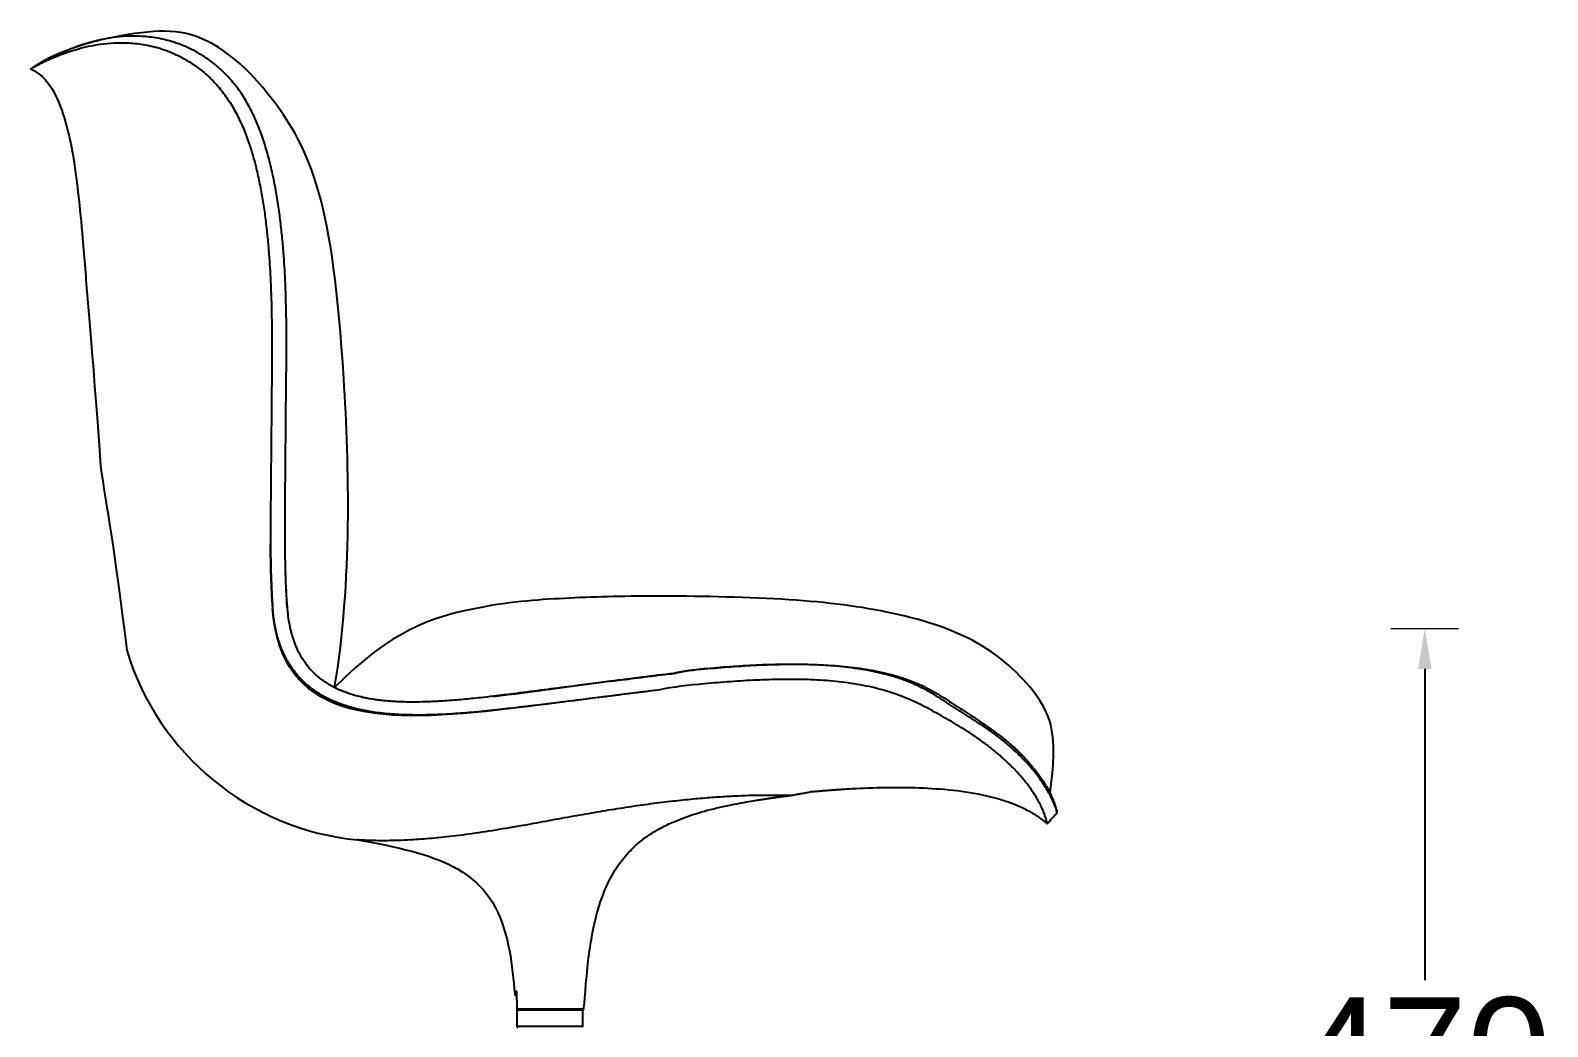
# Model space of a CAD drawing. Header units: millimetres. Extents: x 9689 to 29928, y 170 to 2690.
# Drawn here: x 29087 to 29928, y 2000 to 2552 of the extents above; entities that cross this region are included whole.
import ezdxf

# ---------------------------------------------------------------- set-up
doc = ezdxf.new("R2010")
doc.units = ezdxf.units.MM
doc.layers.add('_QUOTE', color=1, linetype='Continuous', lineweight=9)
doc.layers.add('Make2D$Visibile$Curve', color=7, linetype='Continuous', true_color=0x000000)
doc.styles.get("Standard").update_dxf_attribs({"font": 'arial.ttf'})
doc.dimstyles.new('1_1', dxfattribs={"dimscale": 15, "dimtxt": 4, "dimasz": 1.5, "dimexe": 1.25, "dimexo": 2, "dimtad": 1, "dimtih": 1, "dimtoh": 1, "dimdec": 0, "dimtxsty": 'Standard', "dimcen": 2.5, "dimclrd": 256, "dimclre": 256, "dimclrt": 256, "dimadec": 0, "dimazin": 0, "dimtfac": 1, "dimtdec": 0, "dimtmove": 0, "dimatfit": 3, "dimfxl": 1.25, "dimfxlon": 1, "dimlwe": 0, "dimarcsym": 0})

# ---------------------------------------------------------------- blocks, each defined once
blk = doc.blocks.new('*D38')
at = {"layer": '_QUOTE', "lineweight": 0, "transparency": 16777216}
for p, q in [((29841.19, 2220.66), (29878.69, 2220.66)), ((29841.19, 1750.66), (29878.69, 1750.66))]:
    blk.add_line(p, q, dxfattribs=at)
at = {"layer": '_QUOTE', "lineweight": -2, "transparency": 16777216}
for p, q in [((29859.94, 2198.16), (29859.94, 2025.67)), ((29859.94, 1773.16), (29859.94, 1945.65))]:
    blk.add_line(p, q, dxfattribs=at)
at = {"layer": '_QUOTE', "transparency": 16777216}
for points in [[(29856.19, 2198.16), (29863.69, 2198.16), (29859.94, 2220.66)], [(29856.19, 1773.16), (29863.69, 1773.16), (29859.94, 1750.66)]]:
    blk.add_solid(points, dxfattribs=at)
at = {"layer": 'Defpoints', "color": 0, "transparency": 16777216}
for p in [(29734.79, 2220.66), (29734.79, 1750.66), (29859.94, 1750.66)]:
    blk.add_point(p, dxfattribs=at)
at = {"layer": '_QUOTE', "transparency": 16777216, "insert": (29859.94, 1985.66), "char_height": 60, "attachment_point": 5}
blk.add_mtext('470', dxfattribs=at)

msp = doc.modelspace()

# ---------------------------------------------------------------- linework, layer by layer
at = {"color": 0, "lineweight": -2}
msp.add_arc((29282.68703, 2251.51172), 148.8453, 196.78713309, 264.4367242, dxfattribs=at)
for points, knots in [([(29255.46056, 2187.84241), (29265.37737, 2246.66844), (29261.78718, 2375.39744), (29248.96137, 2471.83528), (29212.74334, 2529.9038), (29180.60416, 2552.74468), (29142.35802, 2551.80656), (29104.16412, 2542.78019), (29088.32999, 2531.84754)], [0, 0, 0, 0, 1, 2, 3, 5, 6, 8, 8, 8, 8]), ([(29652.15838, 2129.33879), (29653.06345, 2135.81278), (29653.65421, 2141.5792), (29653.92883, 2146.63394), (29654.84384, 2163.47549), (29649.65495, 2181.35752), (29615.15707, 2215.41313), (29562.0508, 2231.27768), (29507.01037, 2237.63993), (29429.00277, 2239.08886), (29383.36693, 2237.60602), (29335.38248, 2234.3531), (29286.3116, 2219.68878), (29255.46021, 2187.84206)], [-0.300134801, -0.300134801, -0.300134801, -0.300134801, 0, 0, 0, 1, 2, 3, 4, 5, 6, 7, 8, 8, 8, 8])]:
    msp.add_open_spline(points, degree=3, knots=knots)
at = {"layer": 'Make2D$Visibile$Curve', "color": 0, "lineweight": -2}
for points, degree, knots in [([(29228.07472, 2268.93636), (29228.06524, 2301.97563), (29228.54689, 2347.3127), (29228.77658, 2367.68843), (29228.7996, 2374.22149), (29228.8001, 2374.36309), (29228.80057, 2374.5047), (29228.82187, 2381.19773), (29228.79148, 2387.75002), (29228.57005, 2400.85063), (29228.37897, 2407.40171), (29227.84275, 2418.95215), (29227.45093, 2425.50655), (29226.79727, 2433.52432), (29226.36071, 2438.23699), (29226.0352, 2441.34215), (29225.51603, 2446.01185), (29225.1307, 2449.11761), (29224.27004, 2455.31426), (29223.79479, 2458.40447), (29222.74128, 2464.5599), (29222.16279, 2467.62655), (29220.88664, 2473.7229), (29220.18877, 2476.75387), (29218.65382, 2482.7635), (29217.81648, 2485.74306), (29215.97951, 2491.62448), (29214.97942, 2494.52785), (29212.79118, 2500.22164), (29211.60251, 2503.0126), (29209.0139, 2508.43439), (29207.61436, 2511.06438), (29205.35305, 2514.84771), (29204.57273, 2516.08135), (29202.95939, 2518.48762), (29202.12671, 2519.66031), (29200.41411, 2521.93798), (29199.53338, 2523.04365), (29197.72916, 2525.18117), (29196.80521, 2526.21385), (29194.92127, 2528.20343), (29193.961, 2529.16018), (29192.01078, 2530.99499), (29191.02166, 2531.87356), (29189.02135, 2533.55294), (29188.01025, 2534.35278), (29185.97507, 2535.87606), (29184.9509, 2536.59913), (29181.86901, 2538.65602), (29179.8017, 2539.87652), (29175.69383, 2542.04382), (29173.65341, 2542.99017), (29170.50397, 2544.28259), (29168.51756, 2545.03786), (29165.67639, 2545.97416), (29163.26766, 2546.67057), (29161.66432, 2547.07523), (29159.29727, 2547.62937), (29157.74896, 2547.9356), (29154.72165, 2548.43757), (29153.24126, 2548.63367), (29150.34747, 2548.93304), (29148.93504, 2549.03617), (29144.79675, 2549.22772), (29142.17194, 2549.19922), (29137.17868, 2548.92637), (29134.80955, 2548.68182), (29130.31135, 2548.05012), (29128.1828, 2547.66286), (29124.15242, 2546.8014), (29122.25122, 2546.32717), (29118.66514, 2545.33472), (29116.98124, 2544.81677), (29113.82089, 2543.77036), (29112.34542, 2543.24196), (29109.59408, 2542.20176), (29108.31943, 2541.68974), (29105.96204, 2540.70283), (29104.87994, 2540.22779), (29102.90057, 2539.33058), (29102.00326, 2538.90843), (29100.79, 2538.32362), (29100.40771, 2538.13677), (29099.86643, 2537.86934), (29099.69152, 2537.7824), (29099.47937, 2537.67642), (29099.4373, 2537.65537), (29099.35379, 2537.61354), (29099.31234, 2537.59276), (29099.18913, 2537.53088), (29099.10824, 2537.49016), (29098.86961, 2537.36974), (29098.71587, 2537.29175), (29098.49298, 2537.17829), (29098.42022, 2537.14096), (29098.29054, 2537.0753), (29098.23412, 2537.04638), (29098.1789, 2537.0176), (29098.16508, 2537.01034), (29098.15132, 2537.00312), (29098.1376, 2536.99592)], 3, [-1087.086747325, -1087.086747325, -1087.086747325, -1087.086747325, -1045.564014202, -1025.959975758, -1025.959975758, -1025.959975758, -1025.533753691, -1025.533753691, -1005.81442341, -1005.81442341, -986.09509313, -986.09509313, -970.994596868, -966.375762849, -961.756928831, -957.138094812, -957.138094812, -947.900426774, -947.900426774, -938.662758737, -938.662758737, -929.4250907, -929.4250907, -920.187422662, -920.187422662, -910.949754625, -910.949754625, -901.712086587, -901.712086587, -892.47441855, -892.47441855, -883.236750512, -883.236750512, -878.617916494, -878.617916494, -873.999082475, -873.999082475, -869.380248456, -869.380248456, -864.761414438, -864.761414438, -860.142580419, -860.142580419, -855.5237464, -855.5237464, -850.904912381, -850.904912381, -846.286078363, -846.286078363, -837.048410325, -837.048410325, -827.810742288, -827.810742288, -822.594157354, -818.57307425, -814.551991146, -810.530908042, -810.530908042, -802.488741834, -802.488741834, -794.446575626, -794.446575626, -786.404409417, -786.404409417, -770.320077001, -770.320077001, -754.235744584, -754.235744584, -738.151412168, -738.151412168, -722.067079751, -722.067079751, -705.982747335, -705.982747335, -689.898414918, -689.898414918, -673.814082502, -673.814082502, -657.729750085, -657.729750085, -641.645417669, -641.645417669, -633.603251461, -633.603251461, -629.582168357, -629.582168357, -628.576897581, -628.576897581, -627.571626804, -627.571626804, -625.561085252, -625.561085252, -621.540002148, -621.540002148, -619.529460596, -619.529460596, -617.92232441, -617.92232441, -617.92232441, -617.524910858, -617.524910858, -617.524910858, -617.524910858]), ([(29091.0499, 2533.27532), (29091.06166, 2533.28149), (29091.07345, 2533.28768), (29091.08526, 2533.29388), (29091.12734, 2533.31562), (29091.17045, 2533.33726), (29091.39061, 2533.44884), (29091.57332, 2533.54089), (29092.13844, 2533.82409), (29092.53767, 2534.0221), (29093.80487, 2534.64212), (29094.74245, 2535.0902), (29096.81157, 2536.04366), (29097.94326, 2536.54892), (29100.40932, 2537.59966), (29101.74352, 2538.14524), (29104.62334, 2539.25409), (29106.16796, 2539.81768), (29109.4767, 2540.93351), (29111.23988, 2541.4861), (29114.99361, 2542.54352), (29116.98381, 2543.0485), (29121.20177, 2543.96335), (29123.42941, 2544.37346), (29128.13534, 2545.03679), (29130.61331, 2545.29024), (29135.83642, 2545.55828), (29138.58072, 2545.5728), (29142.90751, 2545.33369), (29144.3841, 2545.2101), (29147.40832, 2544.85889), (29148.95496, 2544.63114), (29152.11677, 2544.05259), (29153.73135, 2543.70212), (29156.20293, 2543.06796), (29157.85773, 2542.61254), (29160.42509, 2541.79887), (29163.14208, 2540.82247), (29165.09356, 2540.02428), (29168.15125, 2538.67641), (29170.12922, 2537.69688), (29174.09649, 2535.4769), (29176.08502, 2534.23571), (29179.04165, 2532.16182), (29180.0228, 2531.43539), (29181.96907, 2529.91085), (29182.93409, 2529.11221), (29184.84131, 2527.44305), (29185.7836, 2526.5727), (29187.63837, 2524.75908), (29188.55005, 2523.81711), (29190.33908, 2521.86295), (29191.21486, 2520.85141), (29192.92441, 2518.7617), (29193.75778, 2517.6842), (29195.3793, 2515.46821), (29196.16705, 2514.32952), (29197.69164, 2511.9963), (29198.42884, 2510.80212), (29200.56432, 2507.14514), (29201.88743, 2504.609), (29204.32911, 2499.38974), (29205.4502, 2496.70658), (29207.51349, 2491.23883), (29208.45682, 2488.45328), (29210.18987, 2482.81352), (29210.97955, 2479.95809), (29212.42785, 2474.20053), (29213.08673, 2471.29734), (29214.29266, 2465.45901), (29214.83976, 2462.52354), (29215.83773, 2456.63089), (29216.2887, 2453.67262), (29217.1068, 2447.74212), (29217.47403, 2444.76844), (29217.96963, 2440.30281), (29218.28241, 2437.31302), (29218.69611, 2432.86858), (29219.35838, 2424.78366), (29219.74624, 2418.26558), (29220.27939, 2406.71659), (29220.46667, 2400.17504), (29220.68079, 2387.08492), (29220.70726, 2380.53918), (29220.68251, 2373.71248), (29220.6814, 2373.43151), (29220.68019, 2373.15054), (29220.65171, 2366.50631), (29220.40767, 2321.06867), (29219.94096, 2300.58467), (29219.97012, 2267.5523)], 3, [-492.449734889, -492.449734889, -492.449734889, -492.449734889, -492.172422154, -492.172422154, -492.172422154, -491.200251074, -491.200251074, -487.209448719, -487.209448719, -479.227844011, -479.227844011, -463.264634594, -463.264634594, -447.301425176, -447.301425176, -431.338215759, -431.338215759, -415.375006342, -415.375006342, -399.411796925, -399.411796925, -383.448587507, -383.448587507, -367.48537809, -367.48537809, -351.522168673, -351.522168673, -335.558959256, -335.558959256, -327.577354547, -327.577354547, -319.595749839, -319.595749839, -311.61414513, -311.61414513, -307.623342776, -303.632540421, -299.641738067, -294.464436605, -294.464436605, -285.296332789, -285.296332789, -276.128228973, -276.128228973, -271.544177065, -271.544177065, -266.960125157, -266.960125157, -262.376073249, -262.376073249, -257.792021341, -257.792021341, -253.207969432, -253.207969432, -248.623917524, -248.623917524, -244.039865616, -244.039865616, -239.455813708, -239.455813708, -230.287709892, -230.287709892, -221.119606076, -221.119606076, -211.95150226, -211.95150226, -202.783398443, -202.783398443, -193.615294627, -193.615294627, -184.447190811, -184.447190811, -175.279086995, -175.279086995, -166.110983179, -166.110983179, -161.526931271, -156.942879363, -152.358827454, -137.372045418, -137.372045418, -117.801211473, -117.801211473, -98.230377529, -98.230377529, -97.39029736, -97.39029736, -97.39029736, -77.452531284, -35.950743629, -35.950743629, -35.950743629, -35.950743629]), ([(29098.13748, 2536.99598), (29097.79305, 2536.81518), (29097.44862, 2536.63437), (29097.10052, 2536.45163), (29096.75241, 2536.26889), (29096.40431, 2536.08615), (29096.0562, 2535.90341), (29095.70809, 2535.72067), (29095.35999, 2535.53793), (29095.01187, 2535.35519), (29094.66376, 2535.17245), (29094.31564, 2534.9897), (29093.96753, 2534.80696), (29093.6194, 2534.62421), (29093.27127, 2534.44146), (29092.92313, 2534.2587), (29092.57499, 2534.07594), (29092.22682, 2533.89317), (29091.87864, 2533.71039), (29091.53039, 2533.52758), (29091.18214, 2533.34476), (29091.13351, 2533.31923), (29091.08488, 2533.2937)], 2, [0, 0, 0, 1, 1, 2, 2, 3, 3, 4, 4, 5, 5, 6, 6, 7, 7, 8, 8, 9, 9, 10, 10, 10.139523793, 10.139523793, 10.139523793]), ([(29092.15217, 2533.8512), (29092.15217, 2533.8512), (29092.02758, 2533.78609), (29091.88302, 2533.71056), (29091.80089, 2533.66765), (29091.62526, 2533.57589), (29091.52317, 2533.52255), (29091.36214, 2533.43842), (29091.29866, 2533.40526), (29091.20485, 2533.35625), (29091.17337, 2533.3398), (29091.12794, 2533.31607), (29091.11403, 2533.3088), (29091.10011, 2533.30153)], 3, [10.460743206, 10.460743206, 10.460743206, 10.460743206, 10.850383819, 10.850383819, 11.227694444, 11.227694444, 11.690561655, 11.690561655, 11.979420822, 11.979420822, 12.124965041, 12.124965041, 12.189162146, 12.189162146, 12.189162146, 12.189162146]), ([(29086.76673, 2531.02692), (29086.76676, 2531.02694), (29086.94885, 2531.12252), (29087.42956, 2531.37487), (29087.66251, 2531.49715)], 3, [-559.907812593, -559.907812593, -559.907812593, -559.907812593, -541.073818801, -529.03515374, -529.03515374, -529.03515374, -529.03515374]), ([(29086.76673, 2531.02692), (29091.92274, 2528.82789), (29095.71761, 2524.77736), (29101.65286, 2515.23479), (29103.81822, 2509.49243), (29105.50948, 2504.03401), (29108.92954, 2492.99599), (29110.68155, 2482.24669), (29112.15421, 2470.8244), (29112.39364, 2468.9673), (29112.62373, 2467.10973), (29112.96764, 2464.22924), (29113.10788, 2463.03383), (29113.26369, 2461.66559), (29114.19264, 2453.5081), (29114.98233, 2445.2818), (29115.70023, 2437.10057), (29116.68805, 2425.84349), (29117.54807, 2414.57149), (29118.46807, 2403.3017), (29120.30763, 2380.76747), (29122.38763, 2358.25333), (29125.62909, 2310.91018), (29128.86451, 2288.56659), (29133.26693, 2266.2811), (29140.18486, 2208.5227)], 3, [0.000000526, 0.000000526, 0.000000526, 0.000000526, 16.719560123, 16.719560123, 34.245125235, 34.245125235, 34.245125235, 68.20882606, 68.20882606, 68.20882606, 74.158667351, 74.158667351, 77.434699963, 77.434699963, 77.434699963, 102.121695184, 102.121695184, 102.121695184, 136.034080843, 136.034080843, 136.034080843, 203.872116281, 203.872116281, 203.872116281, 271.782275798, 271.782275798, 271.782275798, 271.782275798]), ([(29087.66251, 2531.49715), (29087.79406, 2531.56621), (29087.94011, 2531.64288), (29088.36134, 2531.86399), (29088.66022, 2532.02089), (29088.99747, 2532.19792)], 3, [-529.03515374, -529.03515374, -529.03515374, -529.03515374, -522.237067099, -522.237067099, -511.202624635, -511.202624635, -511.202624635, -511.202624635]), ([(29345.34225, 2175.47697), (29342.22711, 2175.13349), (29339.42635, 2174.84411), (29334.26189, 2174.33978), (29331.89717, 2174.12719), (29327.73949, 2173.77628), (29325.89465, 2173.63428), (29323.11691, 2173.43381), (29321.91809, 2173.3524), (29318.54441, 2173.13906), (29316.36657, 2173.01977), (29314.19063, 2172.92229), (29309.90868, 2172.73047), (29305.59688, 2172.62162), (29300.20362, 2172.63224), (29298.91292, 2172.64234), (29295.31207, 2172.71209), (29293.17601, 2172.78572), (29284.20869, 2173.25568), (29277.24337, 2174.01469), (29270.53272, 2175.43255), (29268.93316, 2175.77052), (29267.34037, 2176.14718), (29263.88132, 2177.06608), (29262.01825, 2177.62665), (29260.17976, 2178.25689), (29259.15506, 2178.60816), (29258.13805, 2178.98105), (29255.52517, 2180.00765), (29253.94455, 2180.69632), (29251.57215, 2181.84776), (29250.75971, 2182.2641), (29248.3699, 2183.55861), (29246.82524, 2184.48811), (29243.09854, 2186.98861), (29240.98953, 2188.64036), (29237.86119, 2191.51703), (29236.7619, 2192.62498), (29234.94449, 2194.63479), (29234.20368, 2195.51222), (29233.49261, 2196.41482), (29233.45694, 2196.4601), (29233.42135, 2196.50543), (29232.84834, 2197.23789), (29232.32872, 2197.93851), (29231.06859, 2199.73131), (29230.35256, 2200.83836), (29229.67851, 2201.97226), (29229.39536, 2202.44857), (29229.1201, 2202.92886), (29228.41656, 2204.20241), (29228.0021, 2205.00028), (29227.41605, 2206.20076), (29227.22984, 2206.5942), (29226.69863, 2207.752), (29226.36727, 2208.52025), (29225.75251, 2210.03698), (29225.46828, 2210.78319), (29225.04809, 2211.95725), (29224.9018, 2212.38115), (29224.33264, 2214.09146), (29223.94837, 2215.38946), (29223.60347, 2216.69887), (29223.23542, 2218.09618), (29222.91231, 2219.50465), (29222.40257, 2222.05983), (29222.20188, 2223.20175), (29221.84021, 2225.54356), (29221.68191, 2226.73799), (29221.40592, 2229.18131), (29221.29022, 2230.42847), (29221.19689, 2231.6775)], 3, [0.000001128, 0.000001128, 0.000001128, 0.000001128, 5.62402036, 5.62402036, 11.688364419, 11.688364419, 17.932864452, 17.932864452, 22.671168761, 22.671168761, 31.263889078, 31.263889078, 31.263889078, 46.669320905, 46.669320905, 50.67127443, 50.67127443, 56.481789348, 56.481789348, 75.1315507, 75.1315507, 75.1315507, 80.038553805, 80.038553805, 85.871615132, 85.871615132, 85.871615132, 89.123545825, 89.123545825, 94.302112649, 94.302112649, 97.044678408, 97.044678408, 102.466231236, 102.466231236, 110.53157491, 110.53157491, 115.216146516, 115.216146516, 118.658997682, 118.658997682, 118.658997682, 118.831926776, 118.831926776, 121.449101355, 121.449101355, 125.406925209, 125.406925209, 125.406925209, 127.068758421, 127.068758421, 129.774427456, 129.774427456, 131.083432068, 131.083432068, 133.604235941, 133.604235941, 136.010926242, 136.010926242, 137.362829677, 137.362829677, 141.445620707, 141.445620707, 141.445620707, 145.798836054, 145.798836054, 149.299467778, 149.299467778, 152.927504565, 152.927504565, 156.688142877, 156.688142877, 156.688142877, 156.688142877]), ([(29345.35441, 2175.46574), (29339.84334, 2174.85695), (29334.26645, 2174.30112), (29322.74604, 2173.35445), (29316.69704, 2172.97114), (29310.68928, 2172.76985), (29308.92413, 2172.71071), (29307.15613, 2172.66713), (29304.07523, 2172.62245), (29302.76091, 2172.6133), (29299.97963, 2172.61717), (29298.51103, 2172.63289), (29292.81797, 2172.75336), (29288.56135, 2172.97078), (29276.21633, 2174.12235), (29267.90658, 2175.56643), (29260.14787, 2178.2199), (29259.55437, 2178.42288), (29258.96339, 2178.63316), (29258.37524, 2178.85103), (29256.33112, 2179.60822), (29254.32377, 2180.45625), (29249.91823, 2182.59433), (29247.56019, 2183.9352), (29243.08089, 2186.94644), (29240.97596, 2188.59965), (29237.01021, 2192.26015), (29235.1745, 2194.24979), (29233.50048, 2196.38653), (29232.90229, 2197.15006), (29232.32647, 2197.93016), (29231.77291, 2198.72632), (29231.26753, 2199.4532), (29230.7809, 2200.193), (29229.88226, 2201.63738), (29229.46762, 2202.3397), (29228.74692, 2203.62661), (29228.43562, 2204.20728), (29227.93126, 2205.19037), (29227.73272, 2205.58928), (29227.2429, 2206.60399), (29226.95846, 2207.22207), (29226.1017, 2209.17574), (29225.57317, 2210.51904), (29224.4725, 2213.64335), (29223.93748, 2215.42208), (29223.47614, 2217.2216), (29223.16142, 2218.44919), (29222.88123, 2219.68449), (29222.55552, 2221.31017), (29222.48153, 2221.69509), (29222.27099, 2222.83697), (29222.14299, 2223.59406), (29221.84068, 2225.5459), (29221.68229, 2226.73867), (29221.40597, 2229.18156), (29221.29027, 2230.42794), (29221.19695, 2231.67684)], 3, [0.000000484, 0.000000484, 0.000000484, 0.000000484, 16.687228696, 16.687228696, 34.782373435, 34.782373435, 34.782373435, 40.118353104, 40.118353104, 44.086866046, 44.086866046, 48.517621615, 48.517621615, 61.278728584, 61.278728584, 85.955147605, 85.955147605, 85.955147605, 87.837223142, 87.837223142, 87.837223142, 94.379924709, 94.379924709, 102.544726411, 102.544726411, 110.603276045, 110.603276045, 118.735199942, 118.735199942, 118.735199942, 121.645550636, 121.645550636, 121.645550636, 124.305671383, 124.305671383, 126.754760658, 126.754760658, 128.73267884, 128.73267884, 130.070279409, 130.070279409, 132.114398983, 132.114398983, 136.473242914, 136.473242914, 142.063566358, 142.063566358, 142.063566358, 145.875737048, 145.875737048, 147.055759752, 147.055759752, 149.371508417, 149.371508417, 153.003202607, 153.003202607, 156.76599911, 156.76599911, 156.76599911, 156.76599911]), ([(29343.60606, 2183.06858), (29340.95848, 2182.75024), (29338.58479, 2182.47808), (29334.68227, 2182.04805), (29333.06913, 2181.87805), (29328.38595, 2181.40085), (29325.11249, 2181.09669), (29319.94833, 2180.67941), (29318.27898, 2180.55791), (29313.55465, 2180.23937), (29310.25349, 2180.06314), (29305.02578, 2179.88231), (29303.08303, 2179.83671), (29299.30222, 2179.79786), (29297.45696, 2179.80206), (29293.70724, 2179.8662), (29291.79516, 2179.92833), (29289.8892, 2180.02529), (29285.98646, 2180.22384), (29282.05502, 2180.57117), (29276.04685, 2181.43241), (29273.91217, 2181.80448), (29269.54623, 2182.7338), (29267.30879, 2183.30356), (29265.10787, 2183.98077), (29262.64538, 2184.73847), (29260.22286, 2185.63247), (29256.0732, 2187.49619), (29254.31983, 2188.39706), (29250.78294, 2190.49259), (29249.0221, 2191.69818), (29246.71715, 2193.53457), (29246.09795, 2194.05628), (29244.94899, 2195.08076), (29244.4171, 2195.5797), (29243.37299, 2196.6106), (29242.86171, 2197.14223), (29242.36419, 2197.68724), (29241.87091, 2198.2276), (29241.39192, 2198.78022), (29240.76707, 2199.53961), (29240.60882, 2199.73543), (29240.45231, 2199.93262), (29238.36022, 2202.56844), (29236.60873, 2205.40997), (29233.83688, 2211.1673), (29232.78153, 2214.01248), (29231.94218, 2216.92515), (29231.70994, 2217.73105), (29231.49433, 2218.54173), (29230.94969, 2220.76025), (29230.65139, 2222.1761), (29230.08297, 2225.32629), (29229.83209, 2227.06592), (29229.50417, 2229.95329), (29229.3969, 2231.09928), (29229.31013, 2232.24631)], 3, [0.000000973, 0.000000973, 0.000000973, 0.000000973, 4.455570025, 4.455570025, 8.286136898, 8.286136898, 17.075513639, 17.075513639, 22.173386829, 22.173386829, 33.778257561, 33.778257561, 40.622415116, 40.622415116, 47.127303056, 47.127303056, 53.873379389, 53.873379389, 53.873379389, 65.620997466, 65.620997466, 72.116461394, 72.116461394, 79.040012712, 79.040012712, 79.040012712, 86.772540395, 86.772540395, 92.683630478, 92.683630478, 99.096780447, 99.096780447, 101.529143855, 101.529143855, 103.72124333, 103.72124333, 105.938697041, 105.938697041, 105.938697041, 108.135913977, 108.135913977, 108.892155588, 108.892155588, 108.892155588, 118.986155408, 118.986155408, 128.118612864, 128.118612864, 128.118612864, 130.644811891, 130.644811891, 134.999289112, 134.999289112, 140.282182582, 140.282182582, 143.742181771, 143.742181771, 143.742181771, 143.742181771]), ([(29443.53033, 2195.70041), (29449.21381, 2197.10941), (29454.89656, 2197.69047), (29465.45215, 2198.66511), (29470.32376, 2199.0725), (29480.0579, 2199.77911), (29484.91905, 2200.07809), (29494.61689, 2200.53792), (29499.45363, 2200.69898), (29509.09058, 2200.84975), (29513.88832, 2200.83918), (29523.42179, 2200.60525), (29528.15793, 2200.38171), (29537.52788, 2199.67243), (29542.16359, 2199.18711), (29549.00125, 2198.21677), (29551.25907, 2197.8531), (29555.73056, 2197.03558), (29557.94149, 2196.5823), (29562.3032, 2195.57675), (29564.4545, 2195.02422), (29567.62393, 2194.11346), (29568.6723, 2193.79572), (29570.74509, 2193.13234), (29571.77272, 2192.78562), (29574.81698, 2191.7015), (29576.80246, 2190.92041), (29580.66813, 2189.24501), (29582.54871, 2188.34985), (29586.19753, 2186.46084), (29587.96691, 2185.46763), (29591.39664, 2183.41058), (29593.05715, 2182.34878), (29595.49352, 2180.75494), (29596.29515, 2180.22343), (29597.48901, 2179.43198), (29597.88455, 2179.16998), (29598.67529, 2178.64902), (29599.06865, 2178.39111), (29599.85612, 2177.88123), (29600.24897, 2177.62956), (29601.03717, 2177.13706), (29601.42976, 2176.89409), (29602.60108, 2176.15992), (29603.37114, 2175.67172), (29607.17634, 2173.23158), (29610.06655, 2171.293), (29615.56721, 2167.52346), (29618.17947, 2165.69252), (29621.27, 2163.47945), (29621.87947, 2163.03996), (29623.08061, 2162.16908), (29623.66942, 2161.73363), (29625.40289, 2160.42518), (29626.51182, 2159.55319), (29629.70821, 2156.94429), (29631.66449, 2155.21818), (29635.25967, 2151.83476), (29636.8989, 2150.17415), (29639.89964, 2146.95765), (29641.26088, 2145.39861), (29643.73683, 2142.39574), (29644.85133, 2140.95157), (29647.87012, 2136.80539), (29649.45226, 2134.29248), (29651.97743, 2129.80769), (29652.92048, 2127.83524), (29654.35855, 2124.44582), (29654.85317, 2123.02945), (29655.55408, 2120.76374), (29655.76026, 2119.91533), (29655.94816, 2119.07258), (29655.98958, 2118.86295), (29656.02958, 2118.65453), (29656.03903, 2118.60264), (29656.04823, 2118.55091), (29656.05047, 2118.53799), (29656.05267, 2118.52511), (29656.05321, 2118.52189), (29656.05374, 2118.51867), (29656.05387, 2118.51786), (29656.05396, 2118.51732)], 3, [-427.48946557, -427.48946557, -427.48946557, -427.48946557, -410.416609163, -410.416609163, -395.758873122, -395.758873122, -381.10113708, -381.10113708, -366.443401039, -366.443401039, -351.785664997, -351.785664997, -337.127928956, -337.127928956, -322.470192914, -322.470192914, -315.141324893, -315.141324893, -307.812456873, -307.812456873, -300.483588852, -300.483588852, -296.819154841, -296.819154841, -293.154720831, -293.154720831, -285.82585281, -285.82585281, -278.496984789, -278.496984789, -271.168116769, -271.168116769, -263.839248748, -263.839248748, -260.174814738, -260.174814738, -258.342597732, -258.342597732, -256.510380727, -256.510380727, -254.678163722, -254.678163722, -252.845946717, -252.845946717, -249.181512706, -249.181512706, -234.523776665, -234.523776665, -219.866040623, -219.866040623, -216.201606613, -216.201606613, -212.537172602, -212.537172602, -205.208304582, -205.208304582, -190.55056854, -190.55056854, -175.892832499, -175.892832499, -161.235096457, -161.235096457, -146.577360416, -146.577360416, -117.261888332, -117.261888332, -87.946416249, -87.946416249, -58.630944166, -58.630944166, -29.315472083, -29.315472083, -14.657736042, -14.657736042, -7.328868021, -7.328868021, -3.66443401, -3.66443401, -1.832217005, -1.832217005, -0.916108503, -0.916108503, -0.916108503, -0.916108503]), ([(29656.05408, 2118.51651), (29656.05412, 2118.51654), (29656.03743, 2118.58954), (29655.96225, 2118.88486), (29655.90445, 2119.10732), (29655.65081, 2119.99898), (29655.37833, 2120.89415), (29654.50058, 2123.2632), (29653.89494, 2124.73637), (29652.20019, 2128.22763), (29651.11104, 2130.2459), (29648.28243, 2134.7912), (29646.54313, 2137.3192), (29642.22713, 2142.83355), (29639.64928, 2145.81903), (29634.99344, 2150.56661), (29633.3102, 2152.19341), (29629.65177, 2155.51089), (29627.67542, 2157.20258), (29624.47379, 2159.76596), (29623.36721, 2160.62421), (29621.07055, 2162.34723), (29619.88071, 2163.20878), (29617.42128, 2164.94004), (29616.1525, 2165.81193), (29613.53683, 2167.56254), (29612.18954, 2168.44178), (29610.45672, 2169.54392), (29610.10665, 2169.76423), (29609.4057, 2170.2076), (29609.05205, 2170.43188), (29607.99051, 2171.10665), (29607.2748, 2171.56368), (29605.1096, 2172.94923), (29603.63834, 2173.89611), (29601.38571, 2175.33857), (29600.62566, 2175.82341), (29599.47522, 2176.55235), (29599.0889, 2176.79618), (29598.31248, 2177.28463), (29597.92219, 2177.52796), (29596.74569, 2178.26584), (29595.96281, 2178.77406), (29594.7784, 2179.54601), (29594.38143, 2179.8056), (29593.58661, 2180.32473), (29593.18592, 2180.58606), (29591.17678, 2181.89086), (29589.53257, 2182.93605), (29586.99611, 2184.46675), (29586.13798, 2184.97035), (29584.39704, 2185.95767), (29583.51207, 2186.4425), (29580.82106, 2187.86147), (29578.97541, 2188.76248), (29575.17992, 2190.45716), (29573.23286, 2191.24996), (29569.24695, 2192.72368), (29567.20804, 2193.40483), (29563.05553, 2194.65118), (29560.93986, 2195.21963), (29556.64823, 2196.25503), (29554.47086, 2196.72257), (29550.06486, 2197.567), (29547.83846, 2197.94366), (29541.08951, 2198.9511), (29536.51178, 2199.45782), (29527.24429, 2200.20482), (29522.55809, 2200.44494), (29513.11513, 2200.70775), (29508.35944, 2200.73065), (29498.80607, 2200.60143), (29494.00507, 2200.44927), (29484.38144, 2200.00552), (29479.55785, 2199.71361), (29469.89184, 2199.01895), (29465.05323, 2198.61674), (29454.65328, 2197.66002), (29449.09258, 2197.09314), (29443.53033, 2195.70041)], 3, [-466.399057412, -466.399057412, -466.399057412, -466.399057412, -451.824086868, -451.824086868, -437.249116324, -437.249116324, -408.099175236, -408.099175236, -378.949234147, -378.949234147, -349.799293059, -349.799293059, -320.649351971, -320.649351971, -291.499410883, -291.499410883, -276.924440339, -276.924440339, -262.349469794, -262.349469794, -255.061984522, -255.061984522, -247.77449925, -247.77449925, -240.487013978, -240.487013978, -233.199528706, -233.199528706, -231.377657388, -231.377657388, -229.55578607, -229.55578607, -225.912043434, -225.912043434, -218.624558162, -218.624558162, -214.980815526, -214.980815526, -213.158944208, -213.158944208, -211.33707289, -211.33707289, -207.693330254, -207.693330254, -205.871458936, -205.871458936, -204.049587618, -204.049587618, -196.762102346, -196.762102346, -193.11835971, -193.11835971, -189.474617074, -189.474617074, -182.187131802, -182.187131802, -174.89964653, -174.89964653, -167.612161258, -167.612161258, -160.324675985, -160.324675985, -153.037190713, -153.037190713, -145.749705441, -145.749705441, -131.174734897, -131.174734897, -116.599764353, -116.599764353, -102.024793809, -102.024793809, -87.449823265, -87.449823265, -72.874852721, -72.874852721, -58.299882177, -58.299882177, -41.579048794, -41.579048794, -41.579048794, -41.579048794]), ([(29343.60568, 2183.06763), (29340.91562, 2182.74415), (29338.48835, 2182.46594), (29334.55744, 2182.03374), (29332.94402, 2181.86385), (29328.22292, 2181.38416), (29324.94864, 2181.08104), (29319.80384, 2180.66742), (29318.13258, 2180.54624), (29313.44053, 2180.23218), (29310.19677, 2180.06005), (29304.94723, 2179.87848), (29302.92563, 2179.83193), (29299.0501, 2179.79629), (29297.1885, 2179.80291), (29293.39905, 2179.87356), (29291.46338, 2179.94007), (29289.53428, 2180.04266), (29285.62869, 2180.25034), (29281.69483, 2180.60877), (29275.67282, 2181.49315), (29273.52624, 2181.87613), (29269.28361, 2182.80013), (29267.17962, 2183.34238), (29265.10784, 2183.97991), (29264.27408, 2184.23648), (29263.44505, 2184.50863), (29261.01307, 2185.36167), (29259.42658, 2185.9894), (29257.10905, 2187.03035), (29256.35466, 2187.38957), (29255.55938, 2187.79163), (29255.50977, 2187.8168), (29255.46021, 2187.84206)], 3, [0, 0, 0, 0, 4.862715599, 4.862715599, 8.836802048, 8.836802048, 17.727093667, 17.727093667, 22.826658249, 22.826658249, 34.047028405, 34.047028405, 41.052307653, 41.052307653, 47.508574045, 47.508574045, 54.228504871, 54.228504871, 54.228504871, 65.985458782, 65.985458782, 72.52167238, 72.52167238, 79.039593741, 79.039593741, 79.039593741, 81.654298263, 81.654298263, 86.764734131, 86.764734131, 89.268853476, 89.268853476, 89.435579341, 89.435579341, 89.435579341, 89.435579341]), ([(29443.53033, 2195.70041), (29431.78048, 2194.34877), (29420.00592, 2192.87515), (29401.27739, 2190.46277), (29393.43594, 2189.43511), (29374.75675, 2186.99066), (29364.63015, 2185.66982), (29354.39081, 2184.39142), (29351.18428, 2183.99108), (29347.58966, 2183.54757), (29343.60603, 2183.06859)], 3, [15.286392943, 15.286392943, 15.286392943, 15.286392943, 53.935557038, 53.935557038, 77.1386997, 77.1386997, 103.985722178, 103.985722178, 103.985722178, 114.857705952, 114.857705952, 114.857705952, 114.857705952]), ([(29409.03588, 2191.40642), (29418.78809, 2192.68401), (29428.54495, 2193.93215), (29440.04574, 2195.29617), (29441.78802, 2195.49994), (29443.53033, 2195.70039)], 3, [-469.04755333, -469.04755333, -469.04755333, -469.04755333, -439.732081247, -439.732081247, -434.498462721, -434.498462721, -434.498462721, -434.498462721]), ([(29650.59601, 2112.30004), (29650.59592, 2112.30055), (29650.59579, 2112.30132), (29650.59528, 2112.30439), (29650.59475, 2112.30747), (29650.59263, 2112.31978), (29650.59049, 2112.33211), (29650.58166, 2112.38157), (29650.57263, 2112.43117), (29650.53444, 2112.63051), (29650.49498, 2112.83103), (29650.31679, 2113.63777), (29650.12244, 2114.45118), (29649.46507, 2116.6252), (29649.00195, 2117.98554), (29647.65213, 2121.23186), (29646.76448, 2123.11823), (29644.37923, 2127.39111), (29642.87994, 2129.77986), (29640.01574, 2133.71965), (29638.95763, 2135.09314), (29636.60727, 2137.95298), (29635.31506, 2139.44013), (29632.47018, 2142.51817), (29630.91863, 2144.10918), (29627.52461, 2147.37988), (29625.68403, 2149.05867), (29622.68327, 2151.62357), (29621.64368, 2152.48558), (29620.02169, 2153.78715), (29619.47115, 2154.22196), (29618.34777, 2155.09478), (29617.77621, 2155.53163), (29614.86396, 2157.72236), (29612.37833, 2159.50854), (29607.08357, 2163.1159), (29604.27465, 2164.93949), (29600.55854, 2167.21048), (29599.80378, 2167.66499), (29598.65903, 2168.34381), (29598.27377, 2168.57052), (29597.50013, 2169.02219), (29597.10951, 2169.24846), (29596.32594, 2169.69873), (29595.93056, 2169.92403), (29595.13597, 2170.3735), (29594.73527, 2170.59707), (29593.5327, 2171.27667), (29592.72477, 2171.73732), (29590.28161, 2173.12994), (29588.62343, 2174.07086), (29585.23068, 2175.93743), (29583.49371, 2176.8637), (29579.9349, 2178.66252), (29578.10872, 2179.53524), (29574.36928, 2181.20715), (29572.45184, 2182.00202), (29569.51904, 2183.14577), (29568.53075, 2183.51767), (29566.53527, 2184.23858), (29565.52645, 2184.58808), (29562.47326, 2185.59983), (29560.39903, 2186.22649), (29556.18116, 2187.37757), (29554.03702, 2187.90237), (29549.69379, 2188.85095), (29547.49175, 2189.27576), (29540.82174, 2190.41097), (29536.28154, 2190.98275), (29527.0882, 2191.82539), (29522.43522, 2192.0973), (29513.0555, 2192.40623), (29508.33158, 2192.44319), (29498.83681, 2192.33405), (29494.06985, 2192.18675), (29484.50824, 2191.74907), (29479.71272, 2191.45837), (29470.11327, 2190.76761), (29465.30565, 2190.36732), (29451.98617, 2189.1443), (29443.46799, 2188.23577), (29434.94827, 2186.44051)], 3, [0.916108503, 0.916108503, 0.916108503, 0.916108503, 1.832217005, 1.832217005, 3.66443401, 3.66443401, 7.328868021, 7.328868021, 14.657736042, 14.657736042, 29.315472083, 29.315472083, 58.630944166, 58.630944166, 87.946416249, 87.946416249, 117.261888332, 117.261888332, 146.577360416, 146.577360416, 161.235096457, 161.235096457, 175.892832499, 175.892832499, 190.55056854, 190.55056854, 205.208304582, 205.208304582, 212.537172602, 212.537172602, 216.201606613, 216.201606613, 219.866040623, 219.866040623, 234.523776665, 234.523776665, 249.181512706, 249.181512706, 252.845946717, 252.845946717, 254.678163722, 254.678163722, 256.510380727, 256.510380727, 258.342597732, 258.342597732, 260.174814738, 260.174814738, 263.839248748, 263.839248748, 271.168116769, 271.168116769, 278.496984789, 278.496984789, 285.82585281, 285.82585281, 293.154720831, 293.154720831, 296.819154841, 296.819154841, 300.483588852, 300.483588852, 307.812456873, 307.812456873, 315.141324893, 315.141324893, 322.470192914, 322.470192914, 337.127928956, 337.127928956, 351.785664997, 351.785664997, 366.443401039, 366.443401039, 381.10113708, 381.10113708, 395.758873122, 395.758873122, 410.416609163, 410.416609163, 436.340372017, 436.340372017, 436.340372017, 436.340372017]), ([(29434.10469, 2186.34017), (29432.0865, 2186.09984), (29429.97855, 2185.84634), (29418.86164, 2184.49586), (29410.33234, 2183.42077), (29392.66742, 2181.18675), (29383.13846, 2179.97454), (29364.20043, 2177.64133), (29354.78344, 2176.51795), (29345.34226, 2175.47698)], 3, [17.723647464, 17.723647464, 17.723647464, 17.723647464, 23.767698733, 23.767698733, 48.297485124, 48.297485124, 76.978485263, 76.978485263, 105.221761573, 105.221761573, 105.221761573, 105.221761573]), ([(29427.64325, 2185.56221), (29426.79654, 2185.45932), (29425.9403, 2185.35488), (29422.23426, 2184.90121), (29419.39442, 2184.5498), (29412.32436, 2183.66845), (29407.53861, 2183.06553), (29397.42278, 2181.78497), (29392.64839, 2181.17876), (29382.52565, 2179.9015), (29377.77052, 2179.30692), (29368.20362, 2178.12647), (29363.47614, 2177.55606), (29358.79928, 2177.00337), (29358.17208, 2176.92952), (29353.61381, 2176.39487), (29349.5505, 2175.92926), (29345.35441, 2175.46574)], 3, [26.038913546, 26.038913546, 26.038913546, 26.038913546, 28.553140329, 28.553140329, 36.801345009, 36.801345009, 49.0900647, 49.0900647, 60.074870723, 60.074870723, 72.37758092, 72.37758092, 88.351264487, 88.351264487, 90.82509825, 90.82509825, 106.329100091, 106.329100091, 106.329100091, 106.329100091]), ([(29508.26155, 2128.05718), (29508.26155, 2128.05718), (29508.26155, 2128.05718), (29512.52743, 2128.73022), (29519.00452, 2129.97068)], 2, [11.636167336, 11.636167336, 11.636167336, 12, 12, 13, 13, 13]), ([(29519.00452, 2129.97068), (29519.64754, 2130.12333), (29520.29057, 2130.18205), (29520.9336, 2130.24077), (29521.57676, 2130.29778), (29522.21992, 2130.35479), (29522.86308, 2130.4118), (29523.50637, 2130.46704), (29524.14965, 2130.52228), (29524.79293, 2130.57751), (29525.43633, 2130.63091), (29526.07972, 2130.68431), (29526.72312, 2130.73771), (29527.36661, 2130.78921), (29528.01011, 2130.84071), (29528.65361, 2130.89221), (29529.29719, 2130.94175), (29529.94078, 2130.99128), (29530.58437, 2131.04082), (29531.22804, 2131.08834), (29531.87171, 2131.13585), (29532.51538, 2131.18337), (29533.15912, 2131.2288), (29533.80286, 2131.27423), (29534.4466, 2131.31966), (29535.0904, 2131.36294), (29535.7342, 2131.40622), (29536.37801, 2131.4495), (29537.02186, 2131.49057), (29537.66571, 2131.53164), (29538.30956, 2131.57271), (29538.95346, 2131.61151), (29539.59735, 2131.65031), (29540.24124, 2131.68911), (29540.88517, 2131.72558), (29541.52909, 2131.76204), (29542.17302, 2131.79851), (29554.65062, 2132.48207), (29567.16065, 2132.7173), (29579.65249, 2132.27062), (29592.20111, 2131.8219), (29604.61263, 2130.68827), (29616.88606, 2127.8947), (29617.91157, 2127.6489), (29618.93709, 2127.40309), (29619.9626, 2127.15728), (29620.98314, 2126.88567), (29622.00367, 2126.61406), (29623.0242, 2126.34244), (29624.03639, 2126.04254), (29625.04858, 2125.74264), (29626.06076, 2125.44274), (29627.06123, 2125.11207), (29628.0617, 2124.7814), (29629.06218, 2124.45074), (29630.04757, 2124.08682), (29631.03295, 2123.72291), (29632.01834, 2123.359), (29632.98528, 2122.95936), (29633.95222, 2122.55972), (29634.91916, 2122.16008), (29635.86429, 2121.72223), (29636.80941, 2121.28439), (29637.75454, 2120.84655), (29638.67448, 2120.36802), (29639.59442, 2119.88949), (29640.51436, 2119.41096), (29641.40575, 2118.88926), (29642.29714, 2118.36757), (29643.18853, 2117.84587), (29644.04801, 2117.27854), (29644.90748, 2116.7112), (29645.76695, 2116.14386), (29646.59114, 2115.5284), (29647.41533, 2114.91293), (29648.23952, 2114.29747), (29649.02506, 2113.63141), (29649.8106, 2112.96534), (29650.59614, 2112.29927)], 3, [0, 0, 0, 0, 1, 1, 1, 2, 2, 2, 3, 3, 3, 4, 4, 4, 5, 5, 5, 6, 6, 6, 7, 7, 7, 8, 8, 8, 9, 9, 9, 10, 10, 10, 11, 11, 11, 12, 12, 12, 49.508375123, 49.508375123, 49.508375123, 87.115537835, 87.115537835, 87.115537835, 88.115537835, 88.115537835, 88.115537835, 89.115537835, 89.115537835, 89.115537835, 90.115537835, 90.115537835, 90.115537835, 91.115537835, 91.115537835, 91.115537835, 92.115537835, 92.115537835, 92.115537835, 93.115537835, 93.115537835, 93.115537835, 94.115537835, 94.115537835, 94.115537835, 95.115537835, 95.115537835, 95.115537835, 96.115537835, 96.115537835, 96.115537835, 97.115537835, 97.115537835, 97.115537835, 98.115537835, 98.115537835, 98.115537835, 99.115537127, 99.115537127, 99.115537127, 99.115537127]), ([(29388.25722, 2116.68452), (29392.49699, 2117.44547), (29396.76345, 2118.19407), (29405.29891, 2119.64024), (29409.56207, 2120.33677), (29418.0336, 2121.65672), (29422.23349, 2122.27874), (29430.50733, 2123.43229), (29434.57445, 2123.96281), (29442.50382, 2124.92291), (29446.36743, 2125.35264), (29453.8235, 2126.11001), (29457.4216, 2126.43827), (29464.30061, 2126.99967), (29467.58159, 2127.23292), (29473.7901, 2127.61659), (29476.72084, 2127.76727), (29482.21265, 2128.00138), (29484.77082, 2128.0847), (29489.50343, 2128.20095), (29491.67703, 2128.23392), (29495.6253, 2128.26672), (29497.40336, 2128.26659), (29500.55892, 2128.24893), (29501.93777, 2128.23139), (29504.29277, 2128.19199), (29505.26885, 2128.17013), (29506.81871, 2128.13195), (29507.39182, 2128.11566), (29508.07172, 2128.09593), (29508.23694, 2128.09088), (29508.25547, 2128.09029)], 3, [0, 0, 0, 0, 12.709570172, 12.709570172, 25.419140344, 25.419140344, 38.128710516, 38.128710516, 50.838280688, 50.838280688, 63.547360935, 63.547360935, 76.256441182, 76.256441182, 88.965521429, 88.965521429, 101.674601676, 101.674601676, 114.38319879, 114.38319879, 127.091795904, 127.091795904, 139.800393019, 139.800393019, 152.508990133, 152.508990133, 165.217041094, 165.217041094, 177.925092055, 177.925092055, 188.675729072, 188.675729072, 188.675729072, 188.675729072]), ([(29489.24706, 2125.36119), (29494.56773, 2126.16113), (29499.88841, 2126.96108), (29504.07498, 2127.50913), (29508.26155, 2128.05718)], 2, [10.20242439, 10.20242439, 10.20242439, 11, 11, 11.636163932, 11.636163932, 11.636163932]), ([(29360.90541, 2111.6392), (29365.32414, 2112.4586), (29369.82985, 2113.30152), (29378.96428, 2114.99597), (29383.59297, 2115.84739), (29388.25722, 2116.68452)], 3, [0, 0, 0, 0, 14.0347009, 14.0347009, 28.066822454, 28.066822454, 28.066822454, 28.066822454]), ([(29393.06099, 2009.60876), (29393.06099, 2009.60876), (29393.15201, 2010.43911), (29393.76086, 2007.61513), (29394.40531, 2020.53771), (29396.73937, 2042.32437), (29398.2915, 2052.40438), (29403.41159, 2071.79686), (29407.23656, 2081.5804), (29413.26785, 2090.08331), (29414.71734, 2091.90453), (29416.16682, 2093.72574), (29417.61631, 2095.54696), (29419.24886, 2097.1818), (29420.8814, 2098.81663), (29422.51394, 2100.45146), (29424.33948, 2101.91408), (29426.16502, 2103.37669), (29427.99056, 2104.83931), (29430.01904, 2106.14386), (29432.04752, 2107.44842), (29434.076, 2108.75297), (29436.31737, 2109.91363), (29438.55874, 2111.07429), (29440.80011, 2112.23495), (29443.26431, 2113.26587), (29445.72851, 2114.2968), (29448.19271, 2115.32772)], 3, [0, 0, 0, 0, 29.746080961, 29.746080961, 66.735431297, 66.735431297, 96.483958176, 96.483958176, 128.217627332, 128.217627332, 128.217627332, 129.217627332, 129.217627332, 129.217627332, 130.217627332, 130.217627332, 130.217627332, 131.217627332, 131.217627332, 131.217627332, 132.217627332, 132.217627332, 132.217627332, 133.217627332, 133.217627332, 133.217627332, 134.217627332, 134.217627332, 134.217627332, 134.217627332]), ([(29360.90541, 2111.6392), (29358.05317, 2111.11029), (29355.22329, 2110.59845), (29352.42137, 2110.10705), (29347.20824, 2109.19277), (29342.10202, 2108.35146), (29332.17265, 2106.84627), (29327.36535, 2106.18491), (29318.13089, 2105.05607), (29313.72088, 2104.59071), (29305.37622, 2103.84679), (29301.45714, 2103.56951), (29297.81838, 2103.37069), (29295.32126, 2103.23425), (29292.9611, 2103.13478), (29288.53046, 2102.99602), (29286.46305, 2102.95678), (29282.63799, 2102.92279), (29280.88269, 2102.92801), (29277.69836, 2102.9663), (29276.27113, 2102.99931), (29275.01367, 2103.03815), (29273.88135, 2103.07312), (29272.88775, 2103.11278), (29271.18346, 2103.19062), (29270.47353, 2103.22873), (29269.90777, 2103.26152), (29269.35879, 2103.29333), (29268.94604, 2103.32009), (29268.39513, 2103.3572), (29268.25722, 2103.36751), (29268.25722, 2103.36752)], 3, [28.066818665, 28.066818665, 28.066818665, 28.066818665, 36.998030522, 36.998030522, 36.998030522, 53.617995735, 53.617995735, 70.239954613, 70.239954613, 86.863971312, 86.863971312, 103.487342357, 103.487342357, 103.487342357, 114.894270231, 114.894270231, 126.3008821, 126.3008821, 137.706978113, 137.706978113, 149.11294605, 149.11294605, 149.11294605, 159.38360109, 159.38360109, 169.654310869, 169.654310869, 169.654310869, 179.620301901, 179.620301901, 189.586360961, 189.586360961, 189.586360961, 189.586360961]), ([(29320.58504, 2088.84538), (29322.99925, 2087.61527), (29325.25357, 2086.3053), (29327.35842, 2084.90284), (29333.80171, 2080.6097), (29338.94119, 2075.38735), (29342.96846, 2068.76319), (29347.38439, 2061.49974), (29350.02892, 2053.23837), (29353.45743, 2037.18723), (29354.4455, 2028.79709), (29355.85462, 2011.12191), (29356.21216, 2025.67484), (29356.48073, 2011.26739), (29356.59364, 2009.60876), (29356.58254, 2009.60876), (29356.59364, 2009.60876), (29356.59364, 2009.60876)], 3, [52.712909922, 52.712909922, 52.712909922, 52.712909922, 62.81603111, 62.81603111, 62.81603111, 85.638049524, 85.638049524, 85.638049524, 110.771506656, 110.771506656, 134.537050729, 134.537050729, 163.16220611, 163.16220611, 176.529325656, 176.529325656, 191.094934292, 191.094934292, 191.094934292, 191.094934292]), ([(29356.59364, 2009.60876), (29356.59493, 2009.60876), (29356.61216, 2009.60876), (29356.65863, 2009.60876), (29356.75022, 2009.60876), (29356.84047, 2009.60876), (29357.00057, 2009.60876), (29357.04525, 2009.60876), (29357.09336, 2009.60876)], 3, [-57.305050843, -57.305050843, -57.305050843, -57.305050843, -56.409659423, -55.514268004, -55.514268004, -53.723485165, -53.723485165, -53.102778226, -53.102778226, -53.102778226, -53.102778226]), ([(29357.09336, 2009.60876), (29357.18405, 2009.60876), (29357.28692, 2009.60876), (29357.5773, 2009.60876), (29357.78106, 2009.60876), (29358.24241, 2009.60876), (29358.50022, 2009.60876), (29359.06738, 2009.60876), (29359.37676, 2009.60876), (29360.04393, 2009.60876), (29360.40212, 2009.60876), (29361.16289, 2009.60876), (29361.56627, 2009.60876), (29362.41368, 2009.60876), (29362.85813, 2009.60876), (29363.78367, 2009.60876), (29364.26505, 2009.60876), (29365.2605, 2009.60876), (29365.77395, 2009.60876), (29366.82913, 2009.60876), (29367.37003, 2009.60876), (29368.47454, 2009.60876), (29369.03798, 2009.60876), (29369.89561, 2009.60876), (29370.18363, 2009.60876), (29370.618, 2009.60876), (29370.76345, 2009.60876), (29371.05491, 2009.60876), (29371.201, 2009.60876), (29371.93327, 2009.60876), (29372.52416, 2009.60876), (29373.71264, 2009.60876), (29374.30953, 2009.60876), (29375.50255, 2009.60876), (29376.09949, 2009.60876), (29377.28648, 2009.60876), (29377.87724, 2009.60876), (29379.04621, 2009.60876), (29379.62562, 2009.60876), (29380.76575, 2009.60876), (29381.32756, 2009.60876), (29382.42788, 2009.60876), (29382.96695, 2009.60876), (29384.01709, 2009.60876), (29384.52821, 2009.60876), (29385.51742, 2009.60876), (29385.99604, 2009.60876), (29386.91491, 2009.60876), (29387.35612, 2009.60876), (29388.19621, 2009.60876), (29388.59555, 2009.60876), (29389.34844, 2009.60876), (29389.70227, 2009.60876), (29390.36117, 2009.60876), (29390.66598, 2009.60876), (29391.22389, 2009.60876), (29391.47711, 2009.60876), (29391.92894, 2009.60876), (29392.12783, 2009.60876), (29392.3951, 2009.60876), (29392.48264, 2009.60876), (29392.56108, 2009.60876)], 3, [-53.102778226, -53.102778226, -53.102778226, -53.102778226, -51.932702326, -51.932702326, -50.141919487, -50.141919487, -48.351136649, -48.351136649, -46.56035381, -46.56035381, -44.769570971, -44.769570971, -42.978788132, -42.978788132, -41.188005293, -41.188005293, -39.397222454, -39.397222454, -37.606439616, -37.606439616, -35.815656777, -35.815656777, -34.024873938, -34.024873938, -33.129482519, -33.129482519, -32.681786809, -32.681786809, -32.234091099, -32.234091099, -30.44330826, -30.44330826, -28.652525421, -28.652525421, -26.861742583, -26.861742583, -25.070959744, -25.070959744, -23.280176905, -23.280176905, -21.489394066, -21.489394066, -19.698611227, -19.698611227, -17.907828388, -17.907828388, -16.11704555, -16.11704555, -14.326262711, -14.326262711, -12.535479872, -12.535479872, -10.744697033, -10.744697033, -8.953914194, -8.953914194, -7.163131355, -7.163131355, -5.372348517, -5.372348517, -4.359961905, -4.359961905, -4.359961905, -4.359961905]), ([(29392.56108, 2009.60876), (29392.6214, 2009.60876), (29392.67634, 2009.60876), (29392.83976, 2009.60876), (29392.92479, 2009.60876), (29393.03422, 2009.60876), (29393.06099, 2009.60876), (29393.06099, 2009.60876)], 3, [-4.359961905, -4.359961905, -4.359961905, -4.359961905, -3.581565678, -3.581565678, -1.790782839, -1.790782839, -0.078542644, -0.078542644, -0.078542644, -0.078542644])]:
    msp.add_open_spline(points, degree=degree, knots=knots, dxfattribs=at)
for points, degree in [([(29088.99747, 2532.19792), (29089.24464, 2532.32767), (29089.51242, 2532.46824), (29089.80086, 2532.61965)], 3), ([(29089.80086, 2532.61965), (29089.99862, 2532.72346), (29090.20608, 2532.83237), (29090.42327, 2532.94638)], 3), ([(29090.42327, 2532.94638), (29090.62349, 2533.05148), (29090.83198, 2533.16092), (29091.04874, 2533.27471)], 3), ([(29091.04874, 2533.27471), (29091.04912, 2533.27491), (29091.04951, 2533.27511), (29091.0499, 2533.27532)], 3), ([(29095.26289, 2535.48687), (29095.31752, 2535.45971), (29095.37201, 2535.43235), (29095.42634, 2535.40481)], 3), ([(29219.97012, 2267.5523), (29219.99538, 2255.57827), (29220.2791, 2243.6146), (29221.11117, 2231.67152)], 3), ([(29221.19678, 2231.67995), (29220.30445, 2243.6251), (29219.99543, 2255.58096), (29219.97017, 2267.5523)], 3), ([(29229.31014, 2232.24631), (29228.38614, 2244.46098), (29228.08311, 2256.6931), (29228.07472, 2268.93636)], 3), ([(29229.20663, 2232.23553), (29228.35555, 2244.45143), (29228.08311, 2256.68856), (29228.07472, 2268.93636)], 3), ([(29221.19673, 2231.67748), (29221.15395, 2231.6745), (29221.11117, 2231.67152)], 2), ([(29345.47156, 2175.3478), (29277.54448, 2167.62785), (29225.38402, 2170.34276), (29221.11117, 2231.67152)], 3), ([(29221.19689, 2231.6775), (29221.19683, 2231.67832), (29221.19677, 2231.67913), (29221.19671, 2231.67994)], 3), ([(29409.03588, 2191.40642), (29386.97839, 2188.51618), (29364.99393, 2185.43745), (29343.45619, 2182.70535)], 3), ([(29343.60614, 2183.06767), (29343.60599, 2183.06765), (29343.60584, 2183.06764), (29343.6057, 2183.06762)], 3), ([(29409.70512, 2183.3225), (29388.10052, 2180.58614), (29366.56657, 2177.74526), (29345.47156, 2175.3478)], 3), ([(29409.70373, 2183.33945), (29409.70419, 2183.3338), (29409.70466, 2183.32815), (29409.70513, 2183.3225)], 3), ([(29434.94827, 2186.44051), (29426.53286, 2185.44135), (29418.11931, 2184.3879), (29409.70512, 2183.3225)], 3), ([(29448.19271, 2115.32772), (29455.92932, 2118.23999), (29464.71338, 2120.63219), (29474.67912, 2122.69551)], 3), ([(29474.67912, 2122.69551), (29474.67959, 2122.69561), (29474.68006, 2122.69571), (29474.68052, 2122.6958)], 3), ([(29474.68052, 2122.6958), (29478.00202, 2123.38347), (29481.45478, 2124.03461), (29485.04378, 2124.6563)], 3), ([(29485.04378, 2124.6563), (29485.04442, 2124.65641), (29485.04507, 2124.65652), (29485.04571, 2124.65663)], 3), ([(29485.04571, 2124.65663), (29488.63459, 2125.27828), (29492.35968, 2125.87047), (29496.22597, 2126.44029)], 3), ([(29496.22597, 2126.44029), (29496.22689, 2126.44042), (29496.2278, 2126.44056), (29496.22871, 2126.44069)], 3), ([(29496.22871, 2126.44069), (29500.0948, 2127.01046), (29504.10206, 2127.55787), (29508.25546, 2128.08997)], 3), ([(29501.25547, 2128.09029), (29501.25664, 2128.09025), (29501.25723, 2128.09023), (29501.25723, 2128.09023)], 3), ([(29388.25721, 2116.68461), (29388.25705, 2116.68458), (29388.2569, 2116.68455), (29388.25675, 2116.68452)], 3), ([(29650.59584, 2112.30028), (29650.596, 2112.29956), (29650.59608, 2112.2992), (29650.59607, 2112.2992)], 3), ([(29650.59607, 2112.2992), (29652.41539, 2114.37162), (29654.23476, 2116.44409), (29656.05408, 2118.51651)], 3), ([(29268.25722, 2103.36752), (29291.03998, 2099.50723), (29307.98889, 2095.26343), (29320.58504, 2088.84538)], 3), ([(29357.09363, 2009.60876), (29356.84363, 2009.35876), (29356.59364, 2009.10876)], 2), ([(29356.59364, 2009.10876), (29356.59364, 2004.45266), (29356.59364, 1999.79656)], 2), ([(29393.06099, 2009.10878), (29392.811, 2009.35877), (29392.56101, 2009.60876)], 2), ([(29393.06081, 1999.79656), (29393.06081, 2004.45266), (29393.06081, 2009.10876)], 2), ([(29393.06098, 1999.79656), (29393.06098, 2004.45266), (29393.06098, 2009.10876)], 2), ([(29356.59364, 1999.79656), (29356.84363, 1999.54656), (29357.09363, 1999.29656)], 2)]:
    msp.add_open_spline(points, degree=degree, dxfattribs=at)
for points, weights, knots in [([(29356.59364, 2009.10876), (29356.67248, 2009.10876), (29374.90607, 2009.10876), (29393.05554, 2009.10876), (29393.06098, 2009.10876)], [1, 0.707106781187, 1, 0.708063497208, 0.998092818055], [0, 0, 0, 36.467515475, 36.467515475, 72.815912262, 72.815912262, 72.815912262]), ([(29393.06098, 1999.79656), (29393.05554, 1999.79656), (29374.90607, 1999.79656), (29356.67248, 1999.79656), (29356.59364, 1999.79656)], [0.998092818056, 0.708063497207, 1, 0.707106781187, 1], [0.119118689, 0.119118689, 0.119118689, 36.467515475, 36.467515475, 72.935030951, 72.935030951, 72.935030951])]:
    msp.add_rational_spline(points, weights, degree=2, knots=knots, dxfattribs=at)

# ---------------------------------------------------------------- dimensions: what is measured, and where the dimension line sits
at = {"layer": '_QUOTE'}
dim = msp.add_linear_dim(base=(29859.93881, 1750.65822), p1=(29734.79307, 2220.6582), p2=(29734.79307, 1750.65822), angle=90, text='470', dimstyle='1_1', dxfattribs=at)
dim.commit()
dim.dimension.update_dxf_attribs({"geometry": '*D38', "text_midpoint": (29859.93881, 1985.65821)})

doc.saveas('drawing.dxf')
